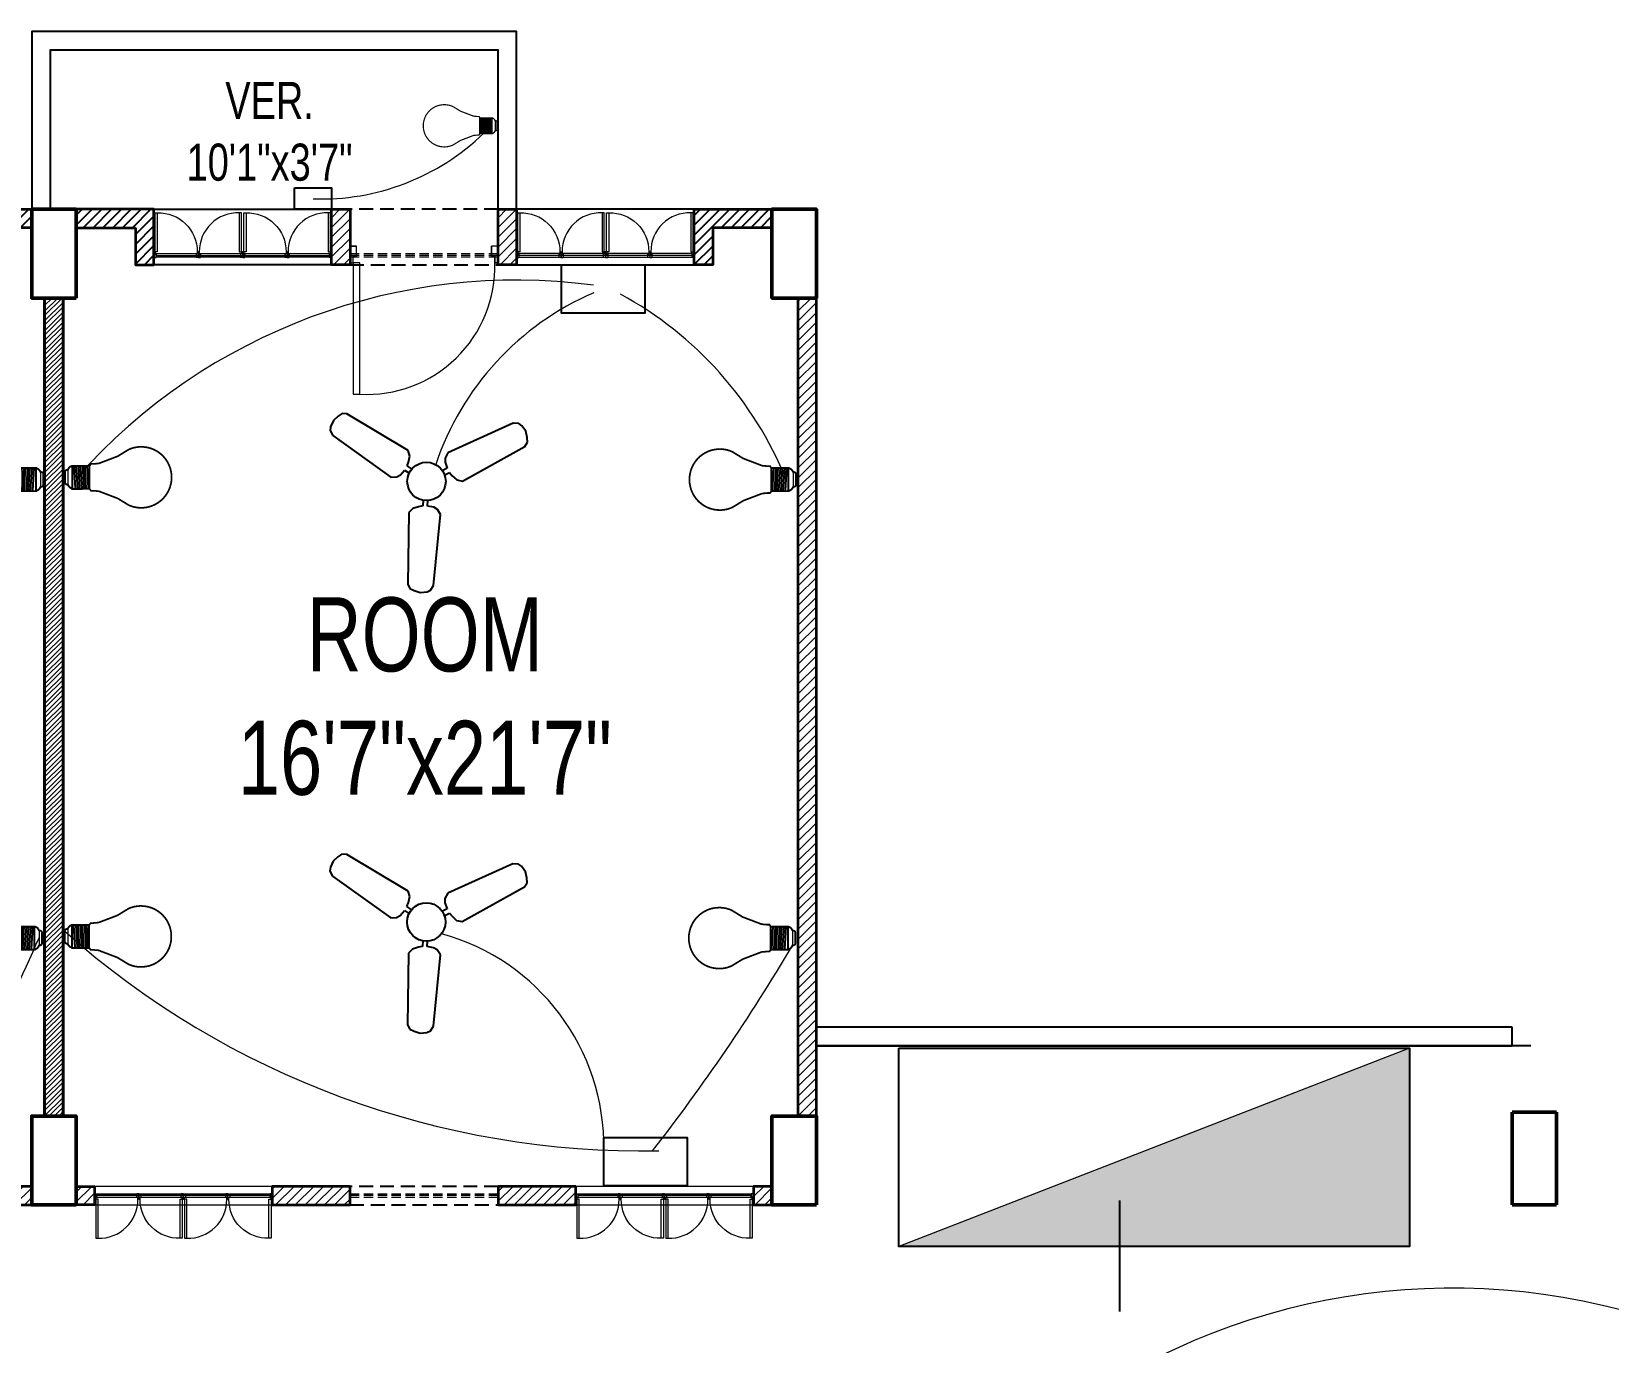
# Model space of a CAD drawing. Header units: inches. Extents: x -20263 to 10253, y -4567 to 3195.
# Drawn here: x -8744.4 to -8318.3, y 420.4 to 774.6 of the extents above; entities that cross this region are included whole.
import ezdxf

# ---------------------------------------------------------------- set-up
doc = ezdxf.new("R2010")
doc.units = ezdxf.units.IN
doc.header["$MEASUREMENT"] = 0
doc.linetypes.add('ACAD_ISO02W100', pattern=[15, 12, -3])
doc.linetypes.add('DASHED2', pattern=[0.375, 0.25, -0.125])
for name, color, linetype, lineweight in [('a', 2, 'Continuous', 5), ('A-TEXT', 7, 'Continuous', 5), ('ar-DOOR-WOOD', 44, 'Continuous', 0), ('column', 1, 'Continuous', 50), ('light wiring', 1, 'Continuous', 5), ('Main Wall', 250, 'Continuous', 13), ('walll', 7, 'Continuous', 30)]:
    doc.layers.add(name, color=color, linetype=linetype, lineweight=lineweight)
doc.layers.add('hatch brick', color=32, linetype='Continuous', lineweight=0, transparency=0.4)
doc.layers.add('liveline', color=1, linetype='Continuous')
doc.styles.add('SIMPLE', font='romantic.ttf')
pattern_1 = [(45, (-1507034.3402, -132507.44), (-1.3258252147, 1.3258252147), [])]

# ---------------------------------------------------------------- blocks, each defined once
blk = doc.blocks.new('DOOR_45')
at = {"layer": 'ar-DOOR-WOOD'}
for p, q in [((-11008.75, 15426.44), (-11008.75, 15424.44)), ((-10968.75, 15426.44), (-11008.75, 15426.44)), ((-11008.75, 15424.44), (-10968.75, 15424.44)), ((-10968.75, 15427.44), (-10963.75, 15427.44)), ((-10968.75, 15427.44), (-10968.75, 15426.44)), ((-10968.75, 15424.44), (-10968.75, 15426.44)), ((-10968.75, 15426.44), (-10966.75, 15426.44)), ((-10966.75, 15426.44), (-10966.75, 15425.44)), ((-10966.75, 15425.44), (-10963.75, 15425.44)), ((-10963.75, 15427.44), (-10963.75, 15425.44)), ((-10968.75, 15382.44), (-10968.75, 15383.44)), ((-10968.75, 15383.44), (-10966.75, 15383.44)), ((-10968.75, 15382.44), (-10963.75, 15382.44)), ((-10966.75, 15384.44), (-10963.75, 15384.44)), ((-10966.75, 15383.44), (-10966.75, 15384.44)), ((-10963.75, 15382.44), (-10963.75, 15384.44))]:
    blk.add_line(p, q, dxfattribs=at)
for points in [[(-10968.75, 15426.44), (-11008.75, 15426.44), (-11008.75, 15424.44), (-10968.75, 15424.44)], [(-10963.75, 15427.44), (-10968.75, 15427.44), (-10968.75, 15426.44), (-10966.75, 15426.44), (-10966.75, 15425.44), (-10963.75, 15425.44)], [(-10968.75, 15383.44), (-10968.75, 15382.44), (-10963.75, 15382.44), (-10963.75, 15384.44), (-10966.75, 15384.44), (-10966.75, 15383.44)]]:
    blk.add_lwpolyline(points, close=True, dxfattribs=at)
blk.add_arc((-10969.89, 15422.35), 38.92, 176.9083, 271.677, dxfattribs=at)
blk = doc.blocks.new('DOOR_40')
at = {"layer": 'ar-DOOR-WOOD'}
for p, q in [((-11029.1, 15421.4), (-11064.1, 15421.4)), ((-11064.1, 15421.4), (-11064.1, 15419.4)), ((-11064.1, 15419.4), (-11029.1, 15419.4)), ((-11029.1, 15422.4), (-11024.1, 15422.4)), ((-11029.1, 15422.4), (-11029.1, 15421.4)), ((-11029.1, 15419.4), (-11029.1, 15421.4)), ((-11029.1, 15421.4), (-11027.1, 15421.4)), ((-11027.1, 15421.4), (-11027.1, 15420.4)), ((-11027.1, 15420.4), (-11024.1, 15420.4)), ((-11024.1, 15422.4), (-11024.1, 15420.4)), ((-11029.1, 15383.4), (-11027.1, 15383.4)), ((-11029.1, 15382.4), (-11029.1, 15383.4)), ((-11029.1, 15382.4), (-11024.1, 15382.4)), ((-11027.1, 15383.4), (-11027.1, 15384.4)), ((-11027.1, 15384.4), (-11024.1, 15384.4)), ((-11024.1, 15382.4), (-11024.1, 15384.4))]:
    blk.add_line(p, q, dxfattribs=at)
blk.add_arc((-11029.4, 15418.2), 34.8, 178.03, 270.3561, dxfattribs=at)
blk = doc.blocks.new('room 1')
h = blk.add_hatch()
h.set_pattern_fill('ANSI31', color=256, scale=15)
h.paths.add_polyline_path([(1498318.01, 133229.01), (1498318.01, 133219.01), (1498323.01, 133219.01), (1498323.01, 133234.01), (1498302.01, 133234.01), (1498302.01, 133229.01), (1498302.01, 133229.01)])
h = blk.add_hatch()
h.set_pattern_fill('ANSI31', color=256, scale=15)
h.paths.add_polyline_path([(1498474.01, 133229.01), (1498474.01, 133219.01), (1498469.01, 133219.01), (1498469.01, 133234.01), (1498490.01, 133234.01), (1498490.01, 133229.01), (1498490.01, 133229.01)])
at = {"layer": 'hatch brick'}
h = blk.add_hatch(dxfattribs=at)
h.set_pattern_fill('ANSI31', color=256, scale=15)
h.set_pattern_definition([(45, (69, 2), (-1.3258252147, 1.3258252147), [])])
h.paths.add_polyline_path([(1498376.01, 133234.01), (1498376.01, 133219.01), (1498376.01, 133219.01), (1498371.01, 133219.01), (1498371.01, 133234.01)])
h = blk.add_hatch(dxfattribs=at)
h.set_pattern_fill('ANSI31', color=256, scale=15)
h.set_pattern_definition([(45, (114, 2), (-1.3258252147, 1.3258252147), [])])
h.paths.add_polyline_path([(1498421.01, 133234.01), (1498421.01, 133219.01), (1498421.01, 133219.01), (1498416.01, 133219.01), (1498416.01, 133234.01)])
h = blk.add_hatch(dxfattribs=at)
h.set_pattern_fill('ANSI31', color=256, scale=15)
h.paths.add_polyline_path([(1498298.51, 132989.01), (1498293.51, 132989.01), (1498293.51, 133210.01), (1498298.51, 133210.01)])
h = blk.add_hatch(dxfattribs=at)
h.set_pattern_fill('ANSI31', color=256, scale=15)
h.paths.add_polyline_path([(1498493.51, 132989.01), (1498498.51, 132989.01), (1498498.51, 133210.01), (1498493.51, 133210.01)])
h = blk.add_hatch(dxfattribs=at)
h.set_pattern_fill('ANSI31', color=256, scale=15)
h.set_pattern_definition([(45, (-14.5, 0), (-1.3258252147, 1.3258252147), [])])
h.paths.add_polyline_path([(1498302.01, 132970.01), (1498307.01, 132970.01), (1498307.01, 132965.01), (1498302.01, 132965.01)])
h = blk.add_hatch(dxfattribs=at)
h.set_pattern_fill('ANSI31', color=256, scale=15)
h.set_pattern_definition([(45, (-5, -252), (-1.3258252147, 1.3258252147), [])])
h.paths.add_polyline_path([(1498376.01, 132970.01), (1498355.01, 132970.01), (1498355.01, 132965.01), (1498376.01, 132965.01)])
h = blk.add_hatch(dxfattribs=at)
h.set_pattern_fill('ANSI31', color=256, scale=15)
h.set_pattern_definition([(45, (1.2113, 4e-09), (-1.3258252147, 1.3258252147), [])])
h.paths.add_polyline_path([(1498437.01, 132970.01), (1498416.01, 132970.01), (1498416.01, 132965.01), (1498437.01, 132965.01)])
h = blk.add_hatch(dxfattribs=at)
h.set_pattern_fill('ANSI31', color=256, scale=15)
h.paths.add_polyline_path([(1498490.01, 132970.01), (1498485.01, 132970.01), (1498485.01, 132965.01), (1498490.01, 132965.01)])
for points in [[(1498323.01, 133234.01), (1498371.01, 133234.01), (1498371.01, 133219.01), (1498323.01, 133219.01)], [(1498469.01, 133234.01), (1498421.01, 133234.01), (1498421.01, 133219.01), (1498469.01, 133219.01)]]:
    blk.add_lwpolyline(points, close=True)
at = {"linetype": 'DASHED2', "ltscale": 15}
for points in [[(1498376.01, 133219.01), (1498416.01, 133219.01), (1498416.01, 133234.01), (1498376.01, 133234.01)], [(1498376.01, 132965.01), (1498416.01, 132965.01), (1498416.01, 132970.01), (1498376.01, 132970.01)]]:
    blk.add_lwpolyline(points, close=True, dxfattribs=at)
at = {"layer": 'Main Wall', "color": 1, "lineweight": 50}
for points in [[(1498302.01, 133210.01), (1498290.01, 133210.01), (1498290.01, 133234.01), (1498302.01, 133234.01), (1498302.01, 133210.01)], [(1498502.01, 133210.01), (1498490.01, 133210.01), (1498490.01, 133234.01), (1498502.01, 133234.01), (1498502.01, 133210.01)], [(1498302.01, 132965.01), (1498290.01, 132965.01), (1498290.01, 132989.01), (1498302.01, 132989.01), (1498302.01, 132965.01)], [(1498502.01, 132965.01), (1498490.01, 132965.01), (1498490.01, 132989.01), (1498502.01, 132989.01), (1498502.01, 132965.01)]]:
    blk.add_lwpolyline(points, dxfattribs=at)
at = {"layer": 'Main Wall', "lineweight": 35}
for points in [[(1498318.01, 133229.01), (1498318.01, 133219.01), (1498323.01, 133219.01), (1498323.01, 133234.01), (1498302.01, 133234.01), (1498302.01, 133229.01), (1498302.01, 133229.01), (1498302.01, 133229.01), (1498318.01, 133229.01)], [(1498474.01, 133229.01), (1498474.01, 133219.01), (1498469.01, 133219.01), (1498469.01, 133234.01), (1498490.01, 133234.01), (1498490.01, 133229.01), (1498490.01, 133229.01), (1498490.01, 133229.01), (1498474.01, 133229.01)], [(1498376.01, 132970.01), (1498376.01, 132970.01), (1498355.01, 132970.01), (1498355.01, 132965.01), (1498376.01, 132965.01), (1498376.01, 132970.01)]]:
    blk.add_lwpolyline(points, dxfattribs=at)
for points in [[(1498376.01, 133234.01), (1498376.01, 133219.01), (1498376.01, 133219.01), (1498376.01, 133219.01), (1498371.01, 133219.01), (1498371.01, 133234.01)], [(1498421.01, 133234.01), (1498421.01, 133219.01), (1498421.01, 133219.01), (1498421.01, 133219.01), (1498416.01, 133219.01), (1498416.01, 133234.01)], [(1498298.51, 132989.01), (1498293.51, 132989.01), (1498293.51, 133210.01), (1498298.51, 133210.01)], [(1498493.51, 132989.01), (1498498.51, 132989.01), (1498498.51, 133210.01), (1498493.51, 133210.01)], [(1498302.01, 132970.01), (1498307.01, 132970.01), (1498307.01, 132965.01), (1498302.01, 132965.01)], [(1498437.01, 132970.01), (1498416.01, 132970.01), (1498416.01, 132965.01), (1498437.01, 132965.01)], [(1498490.01, 132970.01), (1498485.01, 132970.01), (1498485.01, 132965.01), (1498490.01, 132965.01)]]:
    blk.add_lwpolyline(points, close=True, dxfattribs=at)
at = {"layer": 'Main Wall', "color": 150}
for points in [[(1498371.01, 133221.01), (1498323.61, 133221.01), (1498323.61, 133222.01), (1498371.01, 133222.01)], [(1498371.01, 133221.01), (1498323.61, 133221.01), (1498323.61, 133221.51), (1498371.01, 133221.51)], [(1498421.01, 133221.01), (1498468.41, 133221.01), (1498468.41, 133222.01), (1498421.01, 133222.01)], [(1498421.01, 133221.01), (1498468.41, 133221.01), (1498468.41, 133221.51), (1498421.01, 133221.51)], [(1498307.01, 132968.01), (1498354.41, 132968.01), (1498354.41, 132967.01), (1498307.01, 132967.01)], [(1498307.01, 132968.01), (1498354.41, 132968.01), (1498354.41, 132967.51), (1498307.01, 132967.51)], [(1498437.61, 132968.01), (1498484.41, 132968.01), (1498484.41, 132967.01), (1498437.61, 132967.01)], [(1498437.61, 132968.01), (1498484.41, 132968.01), (1498484.41, 132967.51), (1498437.61, 132967.51)]]:
    blk.add_lwpolyline(points, close=True, dxfattribs=at)
at = {"layer": 'Main Wall', "color": 150, "linetype": 'DASHED2', "ltscale": 10}
for points in [[(1498376.01, 133222.01), (1498416.01, 133222.01), (1498416.01, 133221.01), (1498376.01, 133221.01)], [(1498376.01, 133222.01), (1498416.01, 133222.01), (1498416.01, 133221.51), (1498376.01, 133221.51)], [(1498376.01, 132968.01), (1498416.01, 132968.01), (1498416.01, 132967.01), (1498376.01, 132967.01)], [(1498376.01, 132968.01), (1498416.01, 132968.01), (1498416.01, 132967.51), (1498376.01, 132967.51)]]:
    blk.add_lwpolyline(points, close=True, dxfattribs=at)
at = {"layer": 'Main Wall'}
for points in [[(1498307.01, 132965.01), (1498355.01, 132965.01), (1498355.01, 132970.01), (1498307.01, 132970.01)], [(1498437.01, 132965.01), (1498485.01, 132965.01), (1498485.01, 132970.01), (1498437.01, 132970.01)]]:
    blk.add_lwpolyline(points, close=True, dxfattribs=at)
at = {"layer": 'Main Wall', "extrusion": (0, 0, -1)}
for name, p, xscale, yscale, zscale, rotation in [('DOOR_40', (-1502949.75, 129913.77), 0.2999999999999545, 0.2999999999999545, -0.2999999999999545, 270), ('DOOR_40', (-1502973.75, 129913.77), 0.2999999999999545, 0.2999999999999545, -0.2999999999999545, 270), ('DOOR_40', (-1493818.28, 129913.77), -0.2999999999999545, 0.2999999999999545, -0.2999999999999545, 90), ('DOOR_40', (-1493842.28, 129913.77), -0.2999999999999545, 0.2999999999999545, -0.2999999999999545, 90), ('DOOR_45', (-1512089.3, 142969.57), -0.8888888888889142, 0.8888888888889142, -0.8888888888889142, 270), ('DOOR_45', (-1512089.3, 123219.46), 0.8888888888889142, 0.8888888888889142, -0.8888888888889142, 270), ('DOOR_40', (-1493704.28, 136275.25), 0.2999999999999545, 0.2999999999999545, -0.2999999999999545, 90), ('DOOR_40', (-1493728.28, 136275.25), 0.2999999999999545, 0.2999999999999545, -0.2999999999999545, 90), ('DOOR_40', (-1493834.28, 136275.25), 0.2999999999999545, 0.2999999999999545, -0.2999999999999545, 90), ('DOOR_40', (-1493858.28, 136275.25), 0.2999999999999545, 0.2999999999999545, -0.2999999999999545, 90)]:
    blk.add_blockref(name, p, dxfattribs=dict(at, xscale=xscale, yscale=yscale, zscale=zscale, rotation=rotation))
at = {"layer": 'Main Wall'}
for p, xscale, yscale, zscale, rotation in [((1493720.28, 129913.77), 0.2999999999999545, 0.2999999999999545, 0.2999999999999545, 270), ((1493744.28, 129913.77), 0.2999999999999545, 0.2999999999999545, 0.2999999999999545, 270), ((1503047.75, 129913.77), -0.2999999999999545, 0.2999999999999545, 0.2999999999999546, 90), ((1503071.75, 129913.77), -0.2999999999999545, 0.2999999999999545, 0.2999999999999546, 90), ((1502933.75, 136275.25), 0.2999999999999546, 0.2999999999999546, 0.2999999999999546, 90), ((1502957.75, 136275.25), 0.2999999999999546, 0.2999999999999546, 0.2999999999999546, 90), ((1503063.75, 136275.25), 0.2999999999999546, 0.2999999999999546, 0.2999999999999546, 90), ((1503087.75, 136275.25), 0.2999999999999546, 0.2999999999999546, 0.2999999999999546, 90)]:
    blk.add_blockref('DOOR_40', p, dxfattribs=dict(at, xscale=xscale, yscale=yscale, zscale=zscale, rotation=rotation))
blk = doc.blocks.new('LED')
for p, q in [((-11.6, -7.7), (11.7, -7.7)), ((-11.6, -11), (11.7, -9.6)), ((-11.6, -13.3), (11.7, -11.8)), ((-11.5, -15.5), (11.8, -14.1)), ((-11.3, -17.8), (11.9, -16.3)), ((-12.1, -25.6), (11.9, -25.6)), ((-11.2, -20), (12.1, -18.6)), ((-11.2, -22.2), (12.1, -20.8)), ((-11.2, -24.5), (12.1, -23.1))]:
    blk.add_line(p, q)
at = {"lineweight": 9}
blk.add_line((7.8, -3.1), (-7.8, -3.1), dxfattribs=at)
for points, const_width in [([(5.3, 0), (5.4, 0), (5.7, 0), (6.1, -0.1), (6.6, -0.3), (7, -0.6), (7.2, -0.9), (7.4, -1.2), (7.5, -1.5), (7.7, -2), (7.7, -2.5), (7.8, -3.1), (7.7, -2.5), (7.7, -2), (7.5, -1.5), (7.4, -1.2), (7.2, -0.9), (7, -0.6), (6.6, -0.3), (6.1, -0.1), (5.7, 0), (5.4, 0), (5.3, 0), (-5.3, 0), (-5.4, 0), (-5.5, 0), (-5.8, 0), (-6.1, -0.1), (-6.4, -0.2), (-6.7, -0.5), (-7, -0.7), (-7.3, -1.1), (-7.6, -1.7), (-7.7, -2.3), (-7.8, -3.1), (-7.8, -3.1), (-7.9, -3.2), (-8.1, -3.2), (-8.3, -3.3), (-8.9, -3.6), (-9.6, -4.1), (-10.3, -4.7), (-11, -5.4), (-11.2, -5.9), (-11.4, -6.4), (-11.6, -7), (-11.6, -7.7), (-12.2, -7.7), (-12.1, -26)], 2), ([(-5.3, 0), (-5.4, 0), (-5.5, 0), (-5.8, 0), (-6.1, -0.1), (-6.4, -0.2), (-6.7, -0.5), (-7, -0.7), (-7.3, -1.1), (-7.6, -1.7), (-7.7, -2.3), (-7.8, -3.1)], 1), ([(11.9, -26.1), (11.9, -7.7), (11.7, -7.7), (11.6, -7), (11.4, -6.4), (11.2, -5.9), (11, -5.4), (10.3, -4.7), (9.6, -4.1), (8.9, -3.6), (8.3, -3.3), (7.9, -3.2), (7.8, -3.1), (7.8, -3.1)], 2), ([(-0.1, -111.1), (-0.2, -111.1), (-1, -111.1), (-1.8, -111.1), (-2.6, -111.1), (-3.4, -111), (-4.2, -110.9), (-5, -110.8), (-5.8, -110.6), (-6.6, -110.5), (-7.4, -110.3), (-8.1, -110.1), (-8.9, -109.9), (-9.6, -109.7), (-10.4, -109.5), (-11.1, -109.2), (-11.8, -108.9), (-12.5, -108.7), (-13.2, -108.3), (-13.9, -108), (-14.6, -107.7), (-15.3, -107.3), (-16, -106.9), (-16.6, -106.6), (-17.3, -106.2), (-17.9, -105.7), (-18.5, -105.3), (-19.2, -104.8), (-19.8, -104.4), (-20.4, -103.9), (-20.9, -103.4), (-21.5, -102.9), (-22.1, -102.4), (-22.6, -101.9), (-23.1, -101.3), (-23.7, -100.8), (-24.2, -100.2), (-24.6, -99.6), (-25.1, -99), (-25.6, -98.4), (-26, -97.8), (-26.5, -97.2), (-26.9, -96.5), (-27.3, -95.9), (-27.7, -95.2), (-28.1, -94.6), (-28.4, -93.9), (-28.8, -93.2), (-29.1, -92.5), (-29.4, -91.8), (-29.7, -91.1), (-30, -90.4), (-30.2, -89.6), (-30.5, -88.9), (-30.7, -88.1), (-30.9, -87.4), (-31.1, -86.6), (-31.2, -85.9), (-31.4, -85.1), (-31.5, -84.3), (-31.6, -83.5), (-31.7, -82.7), (-31.8, -81.9), (-31.8, -81.1), (-31.9, -80.3), (-31.9, -79.5), (-31.9, -78.2), (-31.8, -77), (-31.7, -75.8), (-31.5, -74.6), (-31.3, -73.4), (-31.1, -72.2), (-30.8, -71.1), (-30.4, -69.9), (-30, -68.8), (-29.6, -67.7), (-29.2, -66.6), (-22.1, -55), (-14.6, -35.3), (-14.1, -29.7), (-14.1, -27.1), (-12.1, -25.6)], 1.8), ([(-0.1, -111.1), (0, -111.1), (0.8, -111.1), (1.6, -111.1), (2.5, -111.1), (3.3, -111), (4, -110.9), (4.8, -110.8), (5.6, -110.6), (6.4, -110.5), (7.2, -110.3), (7.9, -110.1), (8.7, -109.9), (9.4, -109.7), (10.2, -109.5), (10.9, -109.2), (11.6, -108.9), (12.3, -108.7), (13, -108.3), (13.7, -108), (14.4, -107.7), (15.1, -107.3), (15.8, -106.9), (16.4, -106.6), (17.1, -106.2), (17.7, -105.7), (18.3, -105.3), (19, -104.8), (19.6, -104.4), (20.2, -103.9), (20.7, -103.4), (21.3, -102.9), (21.9, -102.4), (22.4, -101.9), (22.9, -101.3), (23.5, -100.8), (24, -100.2), (24.5, -99.6), (24.9, -99), (25.4, -98.4), (25.8, -97.8), (26.3, -97.2), (26.7, -96.5), (27.1, -95.9), (27.5, -95.2), (27.9, -94.6), (28.2, -93.9), (28.6, -93.2), (28.9, -92.5), (29.2, -91.8), (29.5, -91.1), (29.8, -90.4), (30, -89.6), (30.3, -88.9), (30.5, -88.1), (30.7, -87.4), (30.9, -86.6), (31, -85.9), (31.2, -85.1), (31.3, -84.3), (31.4, -83.5), (31.5, -82.7), (31.6, -81.9), (31.6, -81.1), (31.7, -80.3), (31.7, -79.5), (31.7, -78.2), (31.6, -77), (31.5, -75.8), (31.3, -74.6), (31.1, -73.4), (30.9, -72.2), (30.6, -71.1), (30.2, -69.9), (29.9, -68.8), (29.4, -67.7), (29, -66.6), (21.9, -55), (14.4, -35.3), (13.9, -29.7), (13.9, -27.1), (11.9, -25.6)], 1.8)]:
    blk.add_lwpolyline(points, dxfattribs=dict(const_width=const_width))
at = {"color": 7, "lineweight": 20}
blk.add_open_spline([(-9.8, -25.6), (-9.8, -25.6), (9.4, -25.6), (9.4, -25.6)], degree=3, dxfattribs=at)
blk = doc.blocks.new('6')
at = {"color": 7}
for p, q in [((3285.1, -2227.8), (3268.2, -2243.2)), ((3322, -2211.4), (3285.1, -2227.8)), ((3358.8, -2210.9), (3322, -2211.4)), ((3387.4, -2214.9), (3358.8, -2210.9)), ((3407.5, -2235.6), (3387.4, -2214.9)), ((3268.2, -2243.2), (3260.1, -2275.1)), ((3260.1, -2275.1), (3351.4, -2686.9)), ((3532.6, -2638.3), (3407.5, -2235.6)), ((3351.4, -2686.9), (3378.5, -2709.3)), ((3467.6, -2701.4), (3489.2, -2689.8)), ((3489.2, -2689.8), (3518.4, -2668.9)), ((3518.4, -2668.9), (3532.6, -2638.3)), ((3378.5, -2709.3), (3403, -2714.4)), ((3403, -2714.4), (3440.1, -2709.5)), ((3440.1, -2709.5), (3449.6, -2742.4)), ((3476.7, -2735.2), (3467.6, -2701.4)), ((3634.6, -2869.5), (3601.3, -2861.3)), ((3649, -2834.9), (3634.6, -2869.5)), ((3665.6, -2816.2), (3649, -2834.9)), ((3698.5, -2804), (3665.6, -2816.2)), ((4100.8, -2930.8), (3698.5, -2804)), ((3290.9, -2913.4), (3004.7, -3223.2)), ((3324.5, -2910.5), (3290.9, -2913.4)), ((3357.2, -2925.3), (3324.5, -2910.5)), ((3378, -2938.2), (3357.2, -2925.3)), ((3402.8, -2913.4), (3378, -2938.2)), ((3398.8, -2958), (3422.6, -2933.2)), ((3421.6, -2987.7), (3398.8, -2958)), ((3594.1, -2888.3), (3627.9, -2897.4)), ((3627.9, -2897.4), (3627.1, -2921.8)), ((3627.1, -2921.8), (3630.6, -2957.5)), ((3630.6, -2957.5), (3650, -2985.2)), ((4124.4, -2953.8), (4100.8, -2930.8)), ((4129.3, -2976.1), (4124.4, -2953.8)), ((4125, -3016.3), (4129.3, -2976.1)), ((3112.6, -3331), (3423.5, -3046)), ((3429.5, -3011.4), (3421.6, -2987.7)), ((3423.5, -3046), (3429.5, -3011.4)), ((3650, -2985.2), (4061.4, -3078.2)), ((4089.3, -3071.2), (4107, -3048.4)), ((4107, -3048.4), (4125, -3016.3)), ((4061.4, -3078.2), (4089.3, -3071.2)), ((3004.7, -3223.2), (2996.8, -3250.9)), ((2996.8, -3250.9), (3007.7, -3277.6)), ((3007.7, -3277.6), (3026.5, -3309.3)), ((3026.5, -3309.3), (3059.1, -3333)), ((3059.1, -3333), (3080.9, -3339.9)), ((3080.9, -3339.9), (3112.6, -3331))]:
    blk.add_line(p, q, dxfattribs=at)
blk.add_circle((3491.2, -2845.6), 113.2, dxfattribs=at)

msp = doc.modelspace()

# ---------------------------------------------------------------- hatches: boundary and pattern name
h = msp.add_hatch()
h.set_pattern_fill('ANSI31', color=256, scale=15)
h.set_pattern_definition(pattern_1)
h.paths.add_polyline_path([(-8716.327, 721.573), (-8716.327, 711.573), (-8711.327, 711.573), (-8711.327, 726.573), (-8732.327, 726.573), (-8732.327, 721.573), (-8732.327, 721.573)])
h = msp.add_hatch()
h.set_pattern_fill('ANSI31', color=256, scale=15)
h.set_pattern_definition(pattern_1)
h.paths.add_polyline_path([(-8560.327, 721.573), (-8560.327, 711.573), (-8565.327, 711.573), (-8565.327, 726.573), (-8544.327, 726.573), (-8544.327, 721.573), (-8544.327, 721.573)])
at = {"layer": 'hatch brick'}
h = msp.add_hatch(dxfattribs=at)
h.set_pattern_fill('ANSI31', color=256, scale=15)
h.set_pattern_definition([(45, (-1506965.3402, -132505.44), (-1.3258252147, 1.3258252147), [])])
h.paths.add_polyline_path([(-8658.327, 726.573), (-8658.327, 711.573), (-8658.327, 711.573), (-8663.327, 711.573), (-8663.327, 726.573)])
h = msp.add_hatch(dxfattribs=at)
h.set_pattern_fill('ANSI31', color=256, scale=15)
h.set_pattern_definition([(45, (-1506920.3402, -132505.44), (-1.3258252147, 1.3258252147), [])])
h.paths.add_polyline_path([(-8613.327, 726.573), (-8613.327, 711.573), (-8613.327, 711.573), (-8618.327, 711.573), (-8618.327, 726.573)])
h = msp.add_hatch(dxfattribs=at)
h.set_pattern_fill('ANSI31', color=256, scale=15)
h.set_pattern_definition(pattern_1)
h.paths.add_polyline_path([(-8735.827, 481.573), (-8740.827, 481.573), (-8740.827, 702.573), (-8735.827, 702.573)])
h = msp.add_hatch(dxfattribs=at)
h.set_pattern_fill('ANSI31', color=256, scale=15)
h.set_pattern_definition([(45, (-1507030.8402, -132507.44), (-1.3258252147, 1.3258252147), [])])
h.paths.add_polyline_path([(-8537.327, 481.573), (-8532.327, 481.573), (-8532.327, 702.573), (-8537.327, 702.573)])
h = msp.add_hatch(dxfattribs=at)
h.set_pattern_fill('ANSI31', color=256, scale=15)
h.set_pattern_definition([(45, (-1507048.8402, -132507.44), (-1.3258252147, 1.3258252147), [])])
h.paths.add_polyline_path([(-8732.327, 462.573), (-8727.327, 462.573), (-8727.327, 457.573), (-8732.327, 457.573)])
h = msp.add_hatch(dxfattribs=at)
h.set_pattern_fill('ANSI31', color=256, scale=15)
h.set_pattern_definition([(45, (-1507039.3402, -132759.44), (-1.3258252147, 1.3258252147), [])])
h.paths.add_polyline_path([(-8658.327, 462.573), (-8679.327, 462.573), (-8679.327, 457.573), (-8658.327, 457.573)])
h = msp.add_hatch(dxfattribs=at)
h.set_pattern_fill('ANSI31', color=256, scale=15)
h.set_pattern_definition([(45, (-1507033.129, -132507.44), (-1.3258252147, 1.3258252147), [])])
h.paths.add_polyline_path([(-8597.327, 462.573), (-8618.327, 462.573), (-8618.327, 457.573), (-8597.327, 457.573)])
h = msp.add_hatch(dxfattribs=at)
h.set_pattern_fill('ANSI31', color=256, scale=15)
h.set_pattern_definition(pattern_1)
h.paths.add_polyline_path([(-8544.327, 462.573), (-8549.327, 462.573), (-8549.327, 457.573), (-8544.327, 457.573)])
at = {"layer": 'walll', "linetype": 'ACAD_ISO02W100', "lineweight": 20}
h = msp.add_hatch(color=7, dxfattribs=at)
h.dxf.hatch_style = 1
h.paths.add_polyline_path([(-8372.114, 446.34), (-8372.114, 499.88), (-8510.084, 446.34)])

# ---------------------------------------------------------------- linework, layer by layer
for p, q in [((-8344.327, 505.573), (-8532.327, 505.573)), ((-8339.327, 500.573), (-8532.327, 500.573))]:
    msp.add_line(p, q)
at = {"color": 7, "lineweight": 20}
msp.add_line((-8372.114, 499.88), (-8510.084, 446.34), dxfattribs=at)
for points in [[(-8613.327, 726.573), (-8613.327, 774.573), (-8744.327, 774.573), (-8744.327, 726.573)], [(-8618.327, 726.573), (-8618.327, 769.573), (-8739.327, 769.573), (-8739.327, 726.573)]]:
    msp.add_lwpolyline(points)
at = {"color": 116, "true_color": 0x136734}
for points in [[(-8673.285, 732.318), (-8663.327, 732.318), (-8663.327, 726.573), (-8673.285, 726.573)], [(-8601.216, 711.547), (-8578.709, 711.547), (-8578.709, 698.463), (-8601.216, 698.463)], [(-8589.756, 475.806), (-8567.249, 475.806), (-8567.249, 462.722), (-8589.756, 462.722)]]:
    msp.add_lwpolyline(points, close=True, dxfattribs=at)
for points in [[(-8711.327, 726.573), (-8663.327, 726.573), (-8663.327, 711.573), (-8711.327, 711.573)], [(-8565.327, 726.573), (-8613.327, 726.573), (-8613.327, 711.573), (-8565.327, 711.573)], [(-8344.327, 505.573), (-8532.327, 505.573), (-8532.327, 500.573), (-8344.327, 500.573)]]:
    msp.add_lwpolyline(points, close=True)
at = {"linetype": 'DASHED2', "ltscale": 15}
for points in [[(-8658.327, 711.573), (-8618.327, 711.573), (-8618.327, 726.573), (-8658.327, 726.573)], [(-8658.327, 457.573), (-8618.327, 457.573), (-8618.327, 462.573), (-8658.327, 462.573)]]:
    msp.add_lwpolyline(points, close=True, dxfattribs=at)
at = {"color": 7, "lineweight": -3}
msp.add_lwpolyline([(-8510.084, 499.88), (-8372.114, 499.88), (-8372.114, 446.34), (-8510.084, 446.34)], close=True, dxfattribs=at)
at = {"layer": 'a'}
for centre, radius, start, end in [((-8561.905, 633.04), 77.267, 113.28686, 161.4928), ((-8649.269, 473.364), 59.521, 359.03539, 74.7786)]:
    msp.add_arc(centre, radius, start, end, dxfattribs=at)
at = {"layer": 'column', "ltscale": 2000}
for p, q in [((-8344.327, 482.573), (-8332.327, 482.573)), ((-8344.327, 482.573), (-8344.327, 457.573)), ((-8344.327, 482.573), (-8332.327, 482.573)), ((-8344.327, 482.573), (-8344.327, 457.573)), ((-8332.327, 482.573), (-8332.327, 457.573)), ((-8332.327, 482.573), (-8332.327, 457.573)), ((-8332.327, 457.573), (-8344.327, 457.573)), ((-8332.327, 457.573), (-8344.327, 457.573))]:
    msp.add_line(p, q, dxfattribs=at)
at = {"layer": 'light wiring'}
for centre, radius, start, end in [((-8666.126, 792.505), 63.175, 268.02202, 314.06946), ((-8613.415, 548.587), 158.831, 82.46247, 138.33925), ((-8632.796, 616.041), 99.636, 22.11645, 61.5066), ((12624.718, -9281.051), 23511.744, 155.3377175, 155.5057139), ((-8579.171, 707.341), 235.217, 228.3808, 271.0533), ((-8981.75, 788.723), 514.154, 321.99789, 329.48569), ((-8360.523, 256.518), 178.563, 16.27569, 126.92553)]:
    msp.add_arc(centre, radius, start, end, dxfattribs=at)
at = {"layer": 'liveline'}
msp.add_line((-8450.431, 458.767), (-8450.431, 428.767), dxfattribs=at)
at = {"layer": 'Main Wall', "color": 1, "lineweight": 50}
for points in [[(-8732.327, 702.573), (-8744.327, 702.573), (-8744.327, 726.573), (-8732.327, 726.573), (-8732.327, 702.573)], [(-8532.327, 702.573), (-8544.327, 702.573), (-8544.327, 726.573), (-8532.327, 726.573), (-8532.327, 702.573)], [(-8732.327, 457.573), (-8744.327, 457.573), (-8744.327, 481.573), (-8732.327, 481.573), (-8732.327, 457.573)], [(-8532.327, 457.573), (-8544.327, 457.573), (-8544.327, 481.573), (-8532.327, 481.573), (-8532.327, 457.573)]]:
    msp.add_lwpolyline(points, dxfattribs=at)
at = {"layer": 'Main Wall', "lineweight": 35}
for points in [[(-8716.327, 721.573), (-8716.327, 711.573), (-8711.327, 711.573), (-8711.327, 726.573), (-8732.327, 726.573), (-8732.327, 721.573), (-8732.327, 721.573), (-8732.327, 721.573), (-8716.327, 721.573)], [(-8560.327, 721.573), (-8560.327, 711.573), (-8565.327, 711.573), (-8565.327, 726.573), (-8544.327, 726.573), (-8544.327, 721.573), (-8544.327, 721.573), (-8544.327, 721.573), (-8560.327, 721.573)], [(-8658.327, 462.573), (-8658.327, 462.573), (-8679.327, 462.573), (-8679.327, 457.573), (-8658.327, 457.573), (-8658.327, 462.573)]]:
    msp.add_lwpolyline(points, dxfattribs=at)
for points in [[(-8658.327, 726.573), (-8658.327, 711.573), (-8658.327, 711.573), (-8658.327, 711.573), (-8663.327, 711.573), (-8663.327, 726.573)], [(-8613.327, 726.573), (-8613.327, 711.573), (-8613.327, 711.573), (-8613.327, 711.573), (-8618.327, 711.573), (-8618.327, 726.573)], [(-8735.827, 481.573), (-8740.827, 481.573), (-8740.827, 702.573), (-8735.827, 702.573)], [(-8537.327, 481.573), (-8532.327, 481.573), (-8532.327, 702.573), (-8537.327, 702.573)], [(-8732.327, 462.573), (-8727.327, 462.573), (-8727.327, 457.573), (-8732.327, 457.573)], [(-8597.327, 462.573), (-8618.327, 462.573), (-8618.327, 457.573), (-8597.327, 457.573)], [(-8544.327, 462.573), (-8549.327, 462.573), (-8549.327, 457.573), (-8544.327, 457.573)]]:
    msp.add_lwpolyline(points, close=True, dxfattribs=at)
at = {"layer": 'Main Wall', "color": 150}
for points in [[(-8663.327, 713.573), (-8710.727, 713.573), (-8710.727, 714.573), (-8663.327, 714.573)], [(-8663.327, 713.573), (-8710.727, 713.573), (-8710.727, 714.073), (-8663.327, 714.073)], [(-8613.327, 713.573), (-8565.927, 713.573), (-8565.927, 714.573), (-8613.327, 714.573)], [(-8613.327, 713.573), (-8565.927, 713.573), (-8565.927, 714.073), (-8613.327, 714.073)], [(-8727.327, 460.573), (-8679.927, 460.573), (-8679.927, 459.573), (-8727.327, 459.573)], [(-8727.327, 460.573), (-8679.927, 460.573), (-8679.927, 460.073), (-8727.327, 460.073)], [(-8596.727, 460.573), (-8549.927, 460.573), (-8549.927, 459.573), (-8596.727, 459.573)], [(-8596.727, 460.573), (-8549.927, 460.573), (-8549.927, 460.073), (-8596.727, 460.073)]]:
    msp.add_lwpolyline(points, close=True, dxfattribs=at)
at = {"layer": 'Main Wall', "color": 150, "linetype": 'DASHED2', "ltscale": 10}
for points in [[(-8658.327, 714.573), (-8618.327, 714.573), (-8618.327, 713.573), (-8658.327, 713.573)], [(-8658.327, 714.573), (-8618.327, 714.573), (-8618.327, 714.073), (-8658.327, 714.073)], [(-8658.327, 460.573), (-8618.327, 460.573), (-8618.327, 459.573), (-8658.327, 459.573)], [(-8658.327, 460.573), (-8618.327, 460.573), (-8618.327, 460.073), (-8658.327, 460.073)]]:
    msp.add_lwpolyline(points, close=True, dxfattribs=at)
at = {"layer": 'Main Wall'}
for points in [[(-8727.327, 457.573), (-8679.327, 457.573), (-8679.327, 462.573), (-8727.327, 462.573)], [(-8597.327, 457.573), (-8549.327, 457.573), (-8549.327, 462.573), (-8597.327, 462.573)]]:
    msp.add_lwpolyline(points, close=True, dxfattribs=at)

# ---------------------------------------------------------------- block references
at = {"color": 1}
for p, xscale, yscale, zscale, rotation in [((-8618.599, 749.124), -0.1793349189005943, 0.1793349189005943, 0.1793349189005943, 269.9999999998945), ((-8741.163, 653.547), -0.2590482185936613, 0.2590482185936613, 0.2590482185936613, 270), ((-8735.328, 654.159), 0.2590482185936613, 0.2590482185936613, 0.2590482185936613, 90), ((-8537.823, 653.547), -0.2590482185936613, 0.2590482185936613, 0.2590482185936613, 270), ((-8741.543, 529.672), -0.2590482185936613, 0.2590482185936613, 0.2590482185936613, 270), ((-8735.396, 530.116), 0.2590482185936613, 0.2590482185936613, 0.2590482185936613, 90), ((-8537.994, 529.672), -0.2590482185936613, 0.2590482185936613, 0.2590482185936613, 270)]:
    msp.add_blockref('LED', p, dxfattribs=dict(at, xscale=xscale, yscale=yscale, zscale=zscale, rotation=rotation))
at = {"extrusion": (0, 0, -1), "xscale": -1, "zscale": -1}
msp.add_blockref('room 1', (1507234.34, -132507.44), dxfattribs=at)
at = {"color": 40, "true_color": 0xf8d731, "xscale": 0.04578869434389712, "yscale": 0.04578869434389712, "zscale": 0.04578869434389712, "rotation": 41.8550425353075}
for p in [(-8843.669, 643.403), (-8843.733, 524.38)]:
    msp.add_blockref('6', p, dxfattribs=at)
at = {"layer": 'Main Wall', "extrusion": (0, 0, -1), "xscale": 0.2999999999999545, "yscale": 0.2999999999999545}
for p, zscale, rotation in [((4084.593, -2593.667), -0.2999999999999545, 270), ((4060.593, -2593.667), -0.2999999999999545, 270), ((3986.593, -2593.667), -0.2999999999999546, 270), ((3962.593, -2593.667), -0.2999999999999546, 270), ((13330.06, 3767.813), -0.2999999999999545, 90), ((13306.06, 3767.813), -0.2999999999999545, 90), ((13200.06, 3767.813), -0.2999999999999545, 90), ((13176.06, 3767.813), -0.2999999999999545, 90)]:
    msp.add_blockref('DOOR_40', p, dxfattribs=dict(at, zscale=zscale, rotation=rotation))
at = {"layer": 'Main Wall'}
for name, p, xscale, yscale, zscale, rotation in [('DOOR_40', (-13314.06, -2593.667), 0.2999999999999545, 0.2999999999999545, 0.2999999999999545, 270), ('DOOR_40', (-13290.06, -2593.667), 0.2999999999999545, 0.2999999999999545, 0.2999999999999545, 270), ('DOOR_40', (-13216.06, -2593.667), 0.2999999999999545, 0.2999999999999545, 0.2999999999999545, 270), ('DOOR_40', (-13192.06, -2593.667), 0.2999999999999545, 0.2999999999999545, 0.2999999999999545, 270), ('DOOR_45', (5054.957, 10462.128), 0.8888888888889142, 0.8888888888889142, 0.8888888888889142, 90), ('DOOR_40', (-4100.593, 3767.813), 0.2999999999999546, 0.2999999999999546, 0.2999999999999546, 90), ('DOOR_40', (-4076.593, 3767.813), 0.2999999999999546, 0.2999999999999546, 0.2999999999999546, 90), ('DOOR_40', (-3970.593, 3767.813), 0.2999999999999546, 0.2999999999999546, 0.2999999999999546, 90), ('DOOR_40', (-3946.593, 3767.813), 0.2999999999999546, 0.2999999999999546, 0.2999999999999546, 90)]:
    msp.add_blockref(name, p, dxfattribs=dict(at, xscale=xscale, yscale=yscale, zscale=zscale, rotation=rotation))

# ---------------------------------------------------------------- texts
at = {"layer": 'A-TEXT', "attachment_point": 9, "style": 'SIMPLE'}
for s, insert, char_height, width in [('\\pxqc;{\\fSwis721 LtCn BT|b0|i0|c0|p34;VER.\\P10\'1"x3\'7"}', (-8643.327, 734.14), 10, 73.45933), ('\\pxqc;{\\fSwis721 LtCn BT|b0|i0|c0|p34;ROOM\\P16\'7"x21\'7"}', (-8564.636, 568.07), 20, 146.91866)]:
    msp.add_mtext(s, dxfattribs=dict(at, insert=insert, char_height=char_height, width=width))

doc.saveas('drawing.dxf')
